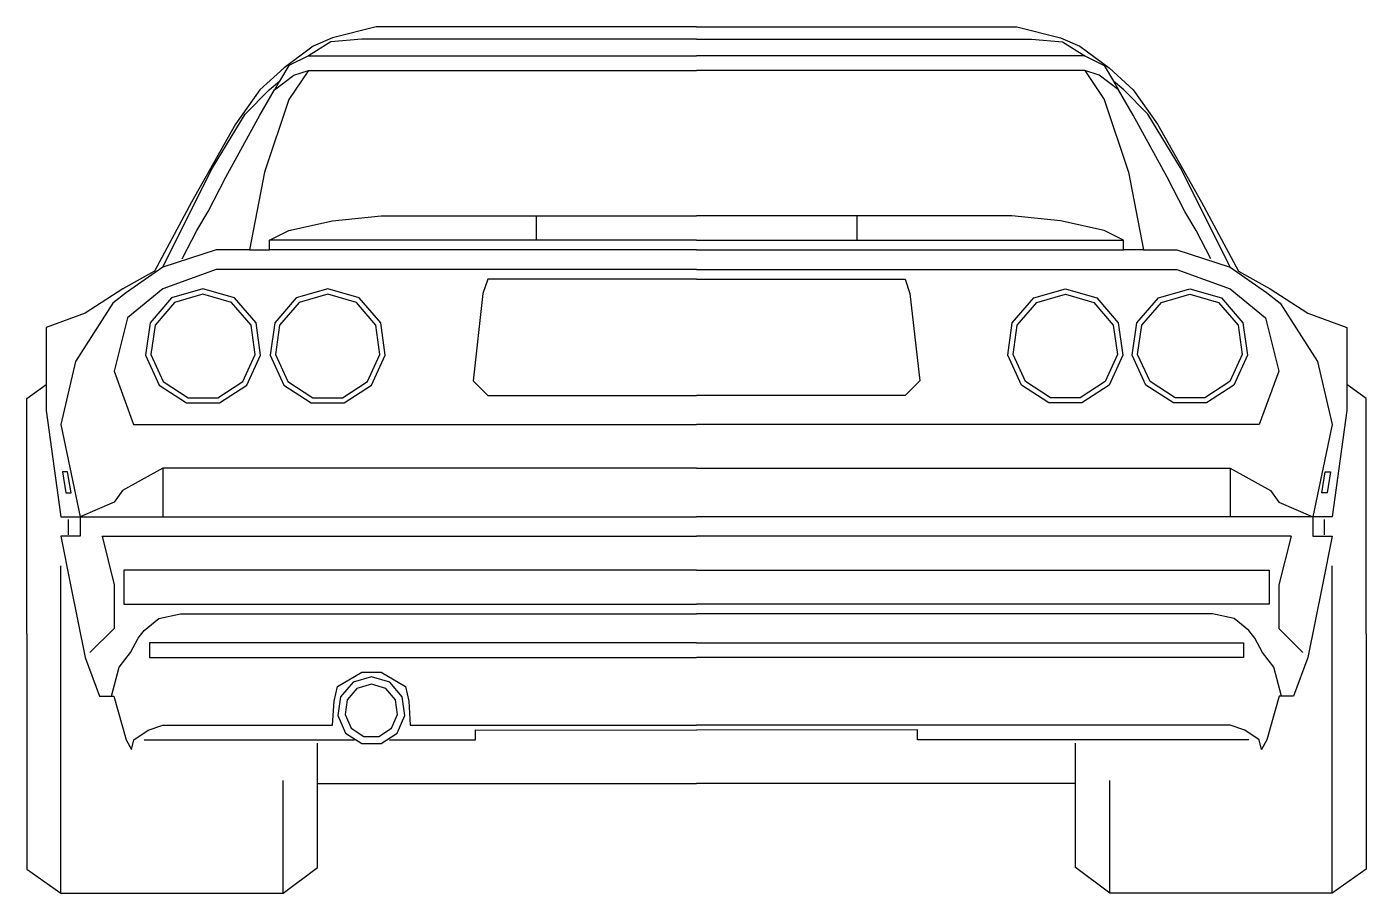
# Model space of a CAD drawing. Header units: millimetres. Extents: x -3257.23 to -3255.58, y 1929.28 to 1930.35.
import ezdxf

# ---------------------------------------------------------------- set-up
doc = ezdxf.new("R2010")
doc.units = ezdxf.units.MM
doc.header["$LTSCALE"] = 10
doc.layers.add('Veículos', color=2, linetype='Continuous')

msp = doc.modelspace()

# ---------------------------------------------------------------- linework, layer by layer
at = {"layer": 'Veículos'}
for p, q in [((-3256.8854, 1930.3177), (-3256.4055, 1930.3177)), ((-3255.9256, 1930.3177), (-3256.4055, 1930.3177)), ((-3256.6036, 1930.1198), (-3256.6036, 1930.0897)), ((-3256.2075, 1930.1198), (-3256.2075, 1930.0897)), ((-3256.4055, 1930.0897), (-3256.9334, 1930.0897)), ((-3256.4055, 1930.0897), (-3255.8776, 1930.0897)), ((-3256.4055, 1930.0778), (-3256.9334, 1930.078)), ((-3256.4055, 1930.0778), (-3255.8776, 1930.078)), ((-3257.0654, 1929.8079), (-3257.0654, 1929.7478)), ((-3255.7456, 1929.8079), (-3255.7456, 1929.7478)), ((-3257.1819, 1929.7253), (-3257.1819, 1929.7446)), ((-3255.6292, 1929.7253), (-3255.6292, 1929.7446)), ((-3257.1405, 1929.7237), (-3256.4055, 1929.7237)), ((-3255.6705, 1929.7237), (-3256.4055, 1929.7237)), ((-3257.1914, 1929.2823), (-3257.1914, 1929.6871)), ((-3255.6197, 1929.2823), (-3255.6197, 1929.6871)), ((-3256.6789, 1929.4718), (-3256.6789, 1929.4843)), ((-3256.6789, 1929.4843), (-3256.4055, 1929.4838)), ((-3256.1322, 1929.4843), (-3256.4055, 1929.4838)), ((-3256.1322, 1929.4718), (-3256.1322, 1929.4843)), ((-3257.0885, 1929.4718), (-3256.8285, 1929.4718)), ((-3256.7849, 1929.4718), (-3256.6789, 1929.4718)), ((-3255.7226, 1929.4718), (-3256.1322, 1929.4718)), ((-3256.9164, 1929.2823), (-3256.9164, 1929.4216)), ((-3256.8734, 1929.4178), (-3256.4055, 1929.4178)), ((-3255.9377, 1929.4178), (-3256.4055, 1929.4178)), ((-3255.8947, 1929.2823), (-3255.8947, 1929.4216))]:
    msp.add_line(p, q, dxfattribs=at)
for points in [[(-3256.4055, 1930.3537), (-3256.8015, 1930.3537), (-3256.8555, 1930.3399), (-3256.8794, 1930.3297), (-3256.9155, 1930.3028), (-3256.9455, 1930.2757), (-3256.9754, 1930.2332), (-3257.03, 1930.1367), (-3257.0756, 1930.0516), (-3257.1149, 1930.0298), (-3257.1614, 1929.9997), (-3257.2094, 1929.9818), (-3257.2094, 1929.8791), (-3257.1914, 1929.7478), (-3257.1675, 1929.7478), (-3257.1675, 1929.7237), (-3257.1914, 1929.7237), (-3257.1795, 1929.6638), (-3257.1614, 1929.5738), (-3257.1435, 1929.5258), (-3257.126, 1929.5258), (-3257.1108, 1929.4718), (-3257.1039, 1929.4598), (-3257.1012, 1929.4718), (-3257.0835, 1929.4838), (-3257.0654, 1929.4899), (-3256.8555, 1929.4899), (-3256.8537, 1929.5198), (-3256.8495, 1929.5379), (-3256.8195, 1929.5558), (-3256.7954, 1929.5558), (-3256.7655, 1929.5379), (-3256.7613, 1929.5198), (-3256.7595, 1929.4899), (-3256.4055, 1929.4899)], [(-3256.4055, 1930.3537), (-3256.0096, 1930.3537), (-3255.9556, 1930.3399), (-3255.9317, 1930.3297), (-3255.8955, 1930.3028), (-3255.8656, 1930.2757), (-3255.8356, 1930.2332), (-3255.7811, 1930.1367), (-3255.7354, 1930.0516), (-3255.6961, 1930.0298), (-3255.6496, 1929.9997), (-3255.6016, 1929.9818), (-3255.6016, 1929.8791), (-3255.6197, 1929.7478), (-3255.6436, 1929.7478), (-3255.6436, 1929.7237), (-3255.6197, 1929.7237), (-3255.6316, 1929.6638), (-3255.6496, 1929.5738), (-3255.6675, 1929.5258), (-3255.6851, 1929.5258), (-3255.7003, 1929.4718), (-3255.7072, 1929.4598), (-3255.7098, 1929.4718), (-3255.7276, 1929.4838), (-3255.7456, 1929.4899), (-3256.4055, 1929.4899)], [(-3256.4055, 1930.3383), (-3256.8195, 1930.3383), (-3256.8578, 1930.3351), (-3256.8854, 1930.3177), (-3256.9095, 1930.3057), (-3256.9212, 1930.2863), (-3256.9274, 1930.2757), (-3256.9035, 1930.2938), (-3256.8854, 1930.2998), (-3256.4055, 1930.2998)], [(-3256.4055, 1930.3383), (-3255.9915, 1930.3383), (-3255.9532, 1930.3351), (-3255.9256, 1930.3177), (-3255.9015, 1930.3057), (-3255.8898, 1930.2863), (-3255.8836, 1930.2757), (-3255.9076, 1930.2938), (-3255.9256, 1930.2998), (-3256.4055, 1930.2998)], [(-3257.0656, 1930.0559), (-3257.0039, 1930.1794), (-3256.9636, 1930.2458), (-3256.9338, 1930.2755), (-3256.9212, 1930.2863)], [(-3256.8854, 1930.2998), (-3256.9095, 1930.2637), (-3256.9395, 1930.1737), (-3256.9582, 1930.078), (-3256.9334, 1930.078), (-3256.9334, 1930.0897), (-3256.9095, 1930.1017), (-3256.8555, 1930.1138), (-3256.7954, 1930.1198), (-3256.6036, 1930.1198), (-3256.4055, 1930.1198)], [(-3255.9256, 1930.2998), (-3255.9015, 1930.2637), (-3255.8716, 1930.1737), (-3255.8529, 1930.078), (-3255.8776, 1930.078), (-3255.8776, 1930.0897), (-3255.9015, 1930.1017), (-3255.9556, 1930.1138), (-3256.0156, 1930.1198), (-3256.2075, 1930.1198), (-3256.4055, 1930.1198)], [(-3255.7455, 1930.0559), (-3255.8072, 1930.1794), (-3255.8475, 1930.2458), (-3255.8773, 1930.2755), (-3255.8898, 1930.2863)], [(-3257.0415, 1930.0666), (-3257.0234, 1930.1017), (-3257.0092, 1930.1253), (-3256.9875, 1930.1678), (-3256.9455, 1930.2444), (-3256.9274, 1930.2757)], [(-3255.7696, 1930.0666), (-3255.7876, 1930.1017), (-3255.8018, 1930.1253), (-3255.8236, 1930.1678), (-3255.8656, 1930.2444), (-3255.8836, 1930.2757)], [(-3256.9582, 1930.078), (-3256.9995, 1930.0778), (-3257.0654, 1930.0564), (-3257.1101, 1930.025), (-3257.127, 1930.0118), (-3257.1735, 1929.9398), (-3257.1914, 1929.8617), (-3257.1675, 1929.7478)], [(-3255.8529, 1930.078), (-3255.8115, 1930.0778), (-3255.7456, 1930.0564), (-3255.701, 1930.025), (-3255.6841, 1930.0118), (-3255.6376, 1929.9398), (-3255.6197, 1929.8617), (-3255.6436, 1929.7478)], [(-3256.4055, 1930.0537), (-3256.9935, 1930.0537), (-3256.9995, 1930.0537), (-3257.0654, 1930.0298), (-3257.1089, 1929.9937), (-3257.1255, 1929.9278), (-3257.1014, 1929.8617), (-3256.4055, 1929.8617)], [(-3256.4055, 1930.0537), (-3255.8176, 1930.0537), (-3255.8115, 1930.0537), (-3255.7456, 1930.0298), (-3255.7022, 1929.9937), (-3255.6856, 1929.9278), (-3255.7097, 1929.8617), (-3256.4055, 1929.8617)], [(-3256.4055, 1930.0417), (-3256.6635, 1930.0417), (-3256.6695, 1930.0238), (-3256.6815, 1929.9157), (-3256.6635, 1929.8978), (-3256.4055, 1929.8978)], [(-3256.4055, 1930.0417), (-3256.1476, 1930.0417), (-3256.1416, 1930.0238), (-3256.1295, 1929.9157), (-3256.1476, 1929.8978), (-3256.4055, 1929.8978)], [(-3257.2335, 1929.6031), (-3257.2335, 1929.8942), (-3257.2094, 1929.9112)], [(-3255.5775, 1929.6031), (-3255.5775, 1929.8942), (-3255.6016, 1929.9112)], [(-3256.4055, 1929.8079), (-3257.0654, 1929.8079), (-3257.1151, 1929.7802), (-3257.1255, 1929.7659), (-3257.1675, 1929.7478), (-3256.4055, 1929.7478)], [(-3256.4055, 1929.8079), (-3255.7456, 1929.8079), (-3255.696, 1929.7802), (-3255.6856, 1929.7659), (-3255.6436, 1929.7478), (-3256.4055, 1929.7478)], [(-3257.1405, 1929.7237), (-3257.1255, 1929.6638), (-3257.1255, 1929.6098), (-3257.1554, 1929.5799)], [(-3255.6705, 1929.7237), (-3255.6856, 1929.6638), (-3255.6856, 1929.6098), (-3255.6557, 1929.5799)], [(-3256.4055, 1929.6817), (-3257.1134, 1929.6817), (-3257.1134, 1929.6397), (-3256.4055, 1929.6397)], [(-3256.4055, 1929.6817), (-3255.6976, 1929.6817), (-3255.6976, 1929.6397), (-3256.4055, 1929.6397)], [(-3257.129, 1929.5258), (-3257.1195, 1929.5618), (-3257.1052, 1929.5799), (-3257.0957, 1929.5978), (-3257.0885, 1929.607), (-3257.0704, 1929.6218), (-3257.0433, 1929.6279), (-3256.4055, 1929.6279)], [(-3255.6821, 1929.5258), (-3255.6916, 1929.5618), (-3255.7058, 1929.5799), (-3255.7154, 1929.5978), (-3255.7226, 1929.607), (-3255.7406, 1929.6218), (-3255.7677, 1929.6279), (-3256.4055, 1929.6279)], [(-3257.2335, 1929.6031), (-3257.2335, 1929.3121), (-3257.1914, 1929.2823), (-3256.9164, 1929.2823), (-3256.8742, 1929.3141), (-3256.8742, 1929.4679)], [(-3256.4055, 1929.5917), (-3257.082, 1929.5917), (-3257.082, 1929.5738), (-3256.4055, 1929.5738)], [(-3256.4055, 1929.5917), (-3255.7291, 1929.5917), (-3255.7291, 1929.5738), (-3256.4055, 1929.5738)], [(-3255.5775, 1929.6031), (-3255.5775, 1929.3121), (-3255.6197, 1929.2823), (-3255.8947, 1929.2823), (-3255.9369, 1929.3141), (-3255.9369, 1929.4679)]]:
    msp.add_lwpolyline(points, dxfattribs=at)
for points in [[(-3257.0157, 1930.0298), (-3257.0546, 1930.0183), (-3257.0811, 1929.9877), (-3257.0869, 1929.9475), (-3257.07, 1929.9106), (-3257.0359, 1929.8886), (-3256.9954, 1929.8886), (-3256.9613, 1929.9106), (-3256.9444, 1929.9475), (-3256.9501, 1929.9877), (-3256.9767, 1930.0183)], [(-3257.0157, 1930.0232), (-3257.051, 1930.0127), (-3257.075, 1929.9849), (-3257.0803, 1929.9485), (-3257.065, 1929.9149), (-3257.034, 1929.895), (-3256.9973, 1929.895), (-3256.9663, 1929.9149), (-3256.951, 1929.9485), (-3256.9562, 1929.9849), (-3256.9803, 1930.0127)], [(-3256.8615, 1930.0298), (-3256.9005, 1930.0183), (-3256.9269, 1929.9877), (-3256.9328, 1929.9475), (-3256.9159, 1929.9106), (-3256.8818, 1929.8886), (-3256.8413, 1929.8886), (-3256.8072, 1929.9106), (-3256.7903, 1929.9475), (-3256.7959, 1929.9877), (-3256.8225, 1930.0183)], [(-3256.8615, 1930.0232), (-3256.8969, 1930.0127), (-3256.9209, 1929.9849), (-3256.9262, 1929.9485), (-3256.9109, 1929.9149), (-3256.8799, 1929.895), (-3256.8432, 1929.895), (-3256.8122, 1929.9149), (-3256.7969, 1929.9485), (-3256.802, 1929.9849), (-3256.8261, 1930.0127)], [(-3255.9495, 1930.0298), (-3255.9106, 1930.0183), (-3255.8841, 1929.9877), (-3255.8783, 1929.9475), (-3255.8952, 1929.9106), (-3255.9293, 1929.8886), (-3255.9698, 1929.8886), (-3256.0039, 1929.9106), (-3256.0208, 1929.9475), (-3256.0151, 1929.9877), (-3255.9885, 1930.0183)], [(-3255.9495, 1930.0232), (-3255.9142, 1930.0127), (-3255.8902, 1929.9849), (-3255.8849, 1929.9485), (-3255.9002, 1929.9149), (-3255.9312, 1929.895), (-3255.9679, 1929.895), (-3255.9989, 1929.9149), (-3256.0142, 1929.9485), (-3256.0091, 1929.9849), (-3255.9849, 1930.0127)], [(-3255.7954, 1930.0298), (-3255.7564, 1930.0183), (-3255.73, 1929.9877), (-3255.7241, 1929.9475), (-3255.741, 1929.9106), (-3255.7752, 1929.8886), (-3255.8156, 1929.8886), (-3255.8498, 1929.9106), (-3255.8667, 1929.9475), (-3255.861, 1929.9877), (-3255.8344, 1930.0183)], [(-3255.7954, 1930.0232), (-3255.76, 1930.0127), (-3255.736, 1929.9849), (-3255.7307, 1929.9485), (-3255.7461, 1929.9149), (-3255.777, 1929.895), (-3255.8138, 1929.895), (-3255.8447, 1929.9149), (-3255.8601, 1929.9485), (-3255.8549, 1929.9849), (-3255.8308, 1930.0127)], [(-3257.1787, 1929.7775), (-3257.183, 1929.8032), (-3257.1893, 1929.8032), (-3257.1854, 1929.7775)], [(-3255.6324, 1929.7775), (-3255.6281, 1929.8032), (-3255.6217, 1929.8032), (-3255.6257, 1929.7775)], [(-3256.8075, 1929.5497), (-3256.8302, 1929.5431), (-3256.8456, 1929.5253), (-3256.8491, 1929.5019), (-3256.8393, 1929.4803), (-3256.8194, 1929.4675), (-3256.7956, 1929.4675), (-3256.7757, 1929.4803), (-3256.766, 1929.5019), (-3256.7694, 1929.5253), (-3256.7847, 1929.5431)], [(-3256.8075, 1929.5406), (-3256.8253, 1929.5354), (-3256.8373, 1929.5215), (-3256.8401, 1929.5032), (-3256.8324, 1929.4863), (-3256.8168, 1929.4762), (-3256.7982, 1929.4762), (-3256.7827, 1929.4863), (-3256.7751, 1929.5032), (-3256.7777, 1929.5215), (-3256.7897, 1929.5354)]]:
    msp.add_lwpolyline(points, close=True, dxfattribs=at)

doc.saveas('drawing.dxf')
